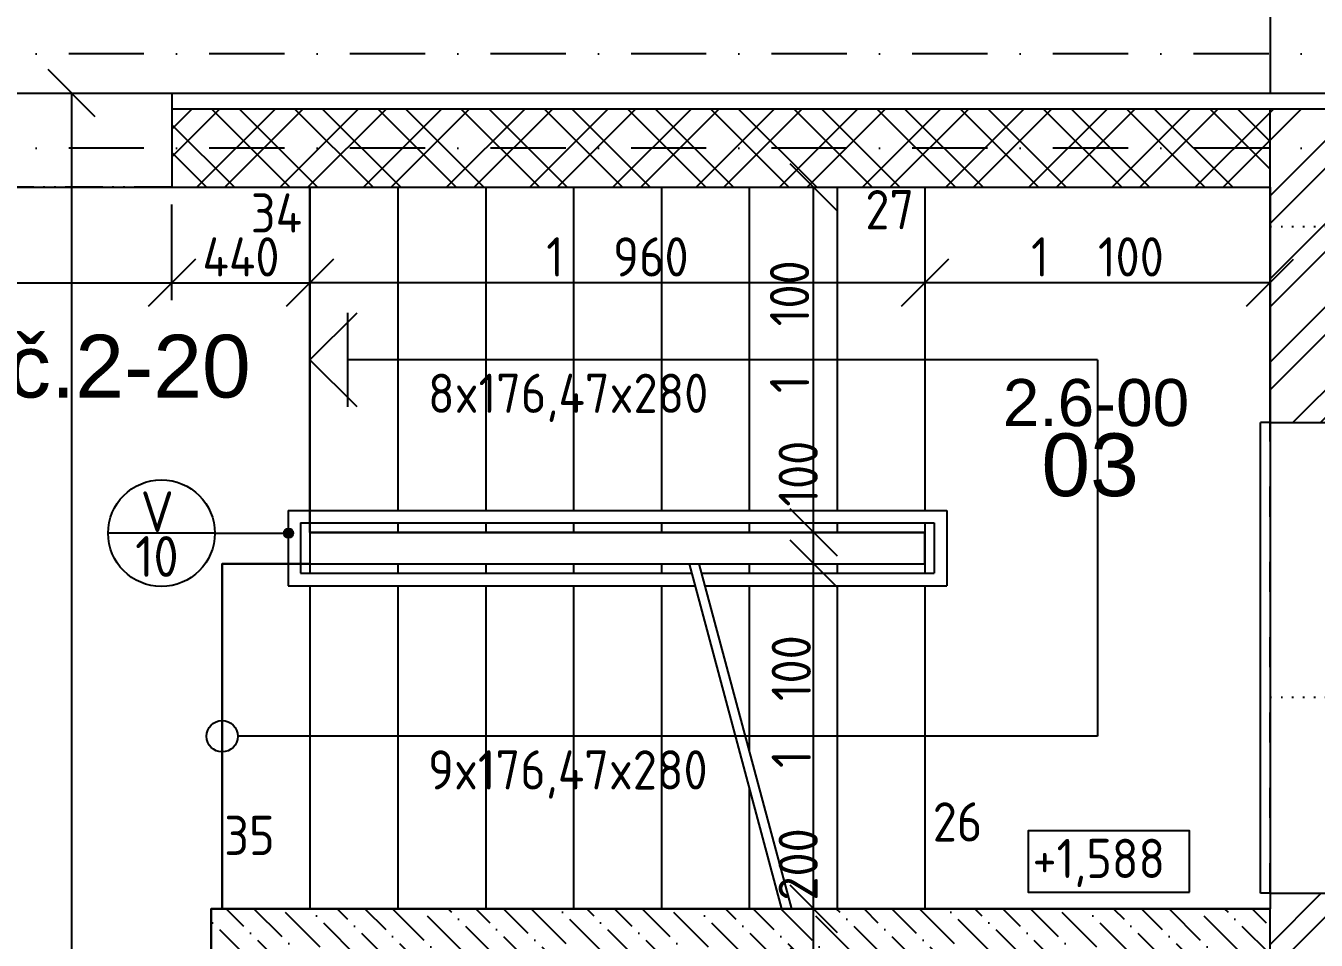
# Model space of a CAD drawing. Extents: x 4511820 to 5180432, y -1526536 to -944957.
# Drawn here: x 5036575 to 5040688, y -1228324 to -1225410 of the extents above; entities that cross this region are included whole.
import ezdxf

# ---------------------------------------------------------------- set-up
doc = ezdxf.new("R2010")
doc.units = 0
doc.header["$MEASUREMENT"] = 0
for name, pattern in [('ACAD_ISO03W100', [30, 12, -18]), ('ACAD_ISO07W100', [3.5, 0.5, -3]), ('ACAD_ISO12W100', [22, 12, -3, 0.5, -3, 0.5, -3]), ('BODKOCIARKOVANA_3', [5.6, 3, -1.3, 0, -1.3])]:
    doc.linetypes.add(name, pattern=pattern)
doc.layers.get('0').update_dxf_attribs({"linetype": 'CONTINUOUS'})
doc.layers.get('Defpoints').update_dxf_attribs({"color": 61, "linetype": 'CONTINUOUS'})
for name, color, linetype in [('KÓTY', 4, 'CONTINUOUS'), ('MÚRY', 1, 'CONTINUOUS'), ('osi', 253, 'CONTINUOUS'), ('Plochy', 41, 'CONTINUOUS'), ('POPIS', 7, 'CONTINUOUS'), ('POZEMOK', 7, 'CONTINUOUS'), ('TENKÁ', 7, 'CONTINUOUS'), ('ŠRAFY', 82, 'CONTINUOUS')]:
    doc.layers.add(name, color=color, linetype=linetype)
doc.styles.add('ARIAL', font='arial.ttf')
doc.styles.add('Style-Arial', font='arial.ttf')
doc.styles.add('STYLE1', font='isocp.shx')
doc.dimstyles.new('STANDARD-50', dxfattribs={"dimtxt": 125, "dimasz": 150, "dimexe": 10, "dimexo": 200, "dimgap": 20, "dimtad": 1, "dimdsep": 46, "dimlunit": 6, "dimtxsty": 'STYLE1', "dimblk1": 'OBLIQUE', "dimblk2": 'OBLIQUE', "dimsah": 1, "dimcen": 2.5, "dimse1": 1, "dimse2": 1, "dimadec": 0, "dimazin": 0, "dimtfac": 1, "dimtmove": 1, "dimatfit": 3, "dimldrblk": 'OBLIQUE', "dimfxl": 1, "dimtolj": 1, "dimtzin": 0, "dimarcsym": 0})
pattern_1 = [(45, (584112, 2493.08), (-132.5825215, 132.5825215), []), (45, (584200.39, 2493.08), (-132.5825215, 132.5825215), [])]

# ---------------------------------------------------------------- blocks, each defined once
blk = doc.blocks.new('_OBLIQUE')
at = {"color": 0, "linetype": 'ByBlock'}
blk.add_line((-0.5, -0.5), (0.5, 0.5), dxfattribs=at)
blk = doc.blocks.new('*D13829')
at = {"layer": 'Defpoints', "color": 0}
for p in [(5040541, -1225374.2), (5040541, -1225624.2), (5043687.5, -1225624.2)]:
    blk.add_point(p, dxfattribs=at)
at = {"layer": 'KÓTY', "color": 0, "lineweight": -2}
blk.add_line((5043687.5, -1225374.2), (5043687.5, -1225624.2), dxfattribs=at)
at = {"layer": 'KÓTY', "color": 0, "linetype": 'ByBlock', "lineweight": -2, "xscale": 150, "yscale": 150, "zscale": 150}
for p, rotation in [((5043687.5, -1225374.2), 90), ((5043687.5, -1225624.2), 270)]:
    blk.add_blockref('_OBLIQUE', p, dxfattribs=dict(at, rotation=rotation))
at = {"layer": 'KÓTY', "color": 0, "insert": (5043521.5, -1225422.5), "char_height": 125, "attachment_point": 5, "rotation": 90, "style": 'STYLE1'}
blk.add_mtext('\\A1;250', dxfattribs=at)
blk = doc.blocks.new('*D13830')
at = {"layer": 'Defpoints', "color": 0}
for p in [(5040541, -1225924.2), (5040541, -1232044.2), (5043687.5, -1232044.2)]:
    blk.add_point(p, dxfattribs=at)
at = {"layer": 'KÓTY', "color": 0, "lineweight": -2}
blk.add_line((5043687.5, -1225924.2), (5043687.5, -1232044.2), dxfattribs=at)
at = {"layer": 'KÓTY', "color": 0, "linetype": 'ByBlock', "lineweight": -2, "xscale": 150, "yscale": 150, "zscale": 150}
for p, rotation in [((5043687.5, -1225924.2), 90), ((5043687.5, -1232044.2), 270)]:
    blk.add_blockref('_OBLIQUE', p, dxfattribs=dict(at, rotation=rotation))
at = {"layer": 'KÓTY', "color": 0, "insert": (5043605, -1228984.2), "char_height": 125, "attachment_point": 5, "rotation": 90, "style": 'STYLE1'}
blk.add_mtext('\\A1;6ﾠ120', dxfattribs=at)
blk = doc.blocks.new('*D13831')
at = {"layer": 'Defpoints', "color": 0}
for p in [(5040541, -1225674.2), (5043687.5, -1225674.2), (5040541, -1225924.2)]:
    blk.add_point(p, dxfattribs=at)
at = {"layer": 'KÓTY', "color": 0, "lineweight": -2}
blk.add_line((5043687.5, -1225924.2), (5043687.5, -1225674.2), dxfattribs=at)
at = {"layer": 'KÓTY', "color": 0, "linetype": 'ByBlock', "lineweight": -2, "xscale": 150, "yscale": 150, "zscale": 150}
for p, rotation in [((5043687.5, -1225674.2), 90), ((5043687.5, -1225924.2), 270)]:
    blk.add_blockref('_OBLIQUE', p, dxfattribs=dict(at, rotation=rotation))
at = {"layer": 'KÓTY', "color": 0, "insert": (5043533.5, -1225788), "char_height": 125, "attachment_point": 5, "rotation": 90, "style": 'STYLE1'}
blk.add_mtext('\\A1;250', dxfattribs=at)
blk = doc.blocks.new('*D30611')
at = {"layer": 'Defpoints', "color": 0}
for p in [(5039086.2, -1228224.2), (5039086.2, -1228224.2), (5039086.2, -1228424.2)]:
    blk.add_point(p, dxfattribs=at)
at = {"layer": 'KÓTY', "color": 0, "lineweight": -2}
blk.add_line((5039086.2, -1228424.2), (5039086.2, -1228224.2), dxfattribs=at)
at = {"layer": 'KÓTY', "color": 0, "linetype": 'ByBlock', "lineweight": -2, "xscale": 150, "yscale": 150, "zscale": 150}
for p, rotation in [((5039086.2, -1228224.2), 90), ((5039086.2, -1228424.2), 270)]:
    blk.add_blockref('_OBLIQUE', p, dxfattribs=dict(at, rotation=rotation))
at = {"layer": 'KÓTY', "color": 0, "insert": (5039037.2, -1228082.7), "char_height": 125, "attachment_point": 5, "rotation": 90, "style": 'STYLE1'}
blk.add_mtext('\\A1;200', dxfattribs=at)
blk = doc.blocks.new('*D30612')
at = {"layer": 'Defpoints', "color": 0}
for p in [(5039086.2, -1227124.2), (5039285.5, -1227124.2), (5039285.5, -1228224.2)]:
    blk.add_point(p, dxfattribs=at)
at = {"layer": 'KÓTY', "color": 0, "lineweight": -2}
blk.add_line((5039086.2, -1228224.2), (5039086.2, -1227124.2), dxfattribs=at)
at = {"layer": 'KÓTY', "color": 0, "linetype": 'ByBlock', "lineweight": -2, "xscale": 150, "yscale": 150, "zscale": 150}
for p, rotation in [((5039086.2, -1227124.2), 90), ((5039086.2, -1228224.2), 270)]:
    blk.add_blockref('_OBLIQUE', p, dxfattribs=dict(at, rotation=rotation))
at = {"layer": 'KÓTY', "color": 0, "insert": (5039015.1, -1227563.7), "char_height": 125, "attachment_point": 5, "rotation": 90, "style": 'STYLE1'}
blk.add_mtext('\\A1;1ﾠ100', dxfattribs=at)
blk = doc.blocks.new('*D30613')
at = {"layer": 'Defpoints', "color": 0}
for p in [(5039086.2, -1227024.2), (5039565.5, -1227024.2), (5039565.5, -1227124.2)]:
    blk.add_point(p, dxfattribs=at)
at = {"layer": 'KÓTY', "color": 0, "lineweight": -2}
blk.add_line((5039086.2, -1227124.2), (5039086.2, -1227024.2), dxfattribs=at)
at = {"layer": 'KÓTY', "color": 0, "linetype": 'ByBlock', "lineweight": -2, "xscale": 150, "yscale": 150, "zscale": 150}
for p, rotation in [((5039086.2, -1227024.2), 90), ((5039086.2, -1227124.2), 270)]:
    blk.add_blockref('_OBLIQUE', p, dxfattribs=dict(at, rotation=rotation))
at = {"layer": 'KÓTY', "color": 0, "insert": (5039037.2, -1226837.2), "char_height": 125, "attachment_point": 5, "rotation": 90, "style": 'STYLE1'}
blk.add_mtext('\\A1;100', dxfattribs=at)
blk = doc.blocks.new('*D30614')
at = {"layer": 'Defpoints', "color": 0}
for p in [(5039086.2, -1225924.2), (5039086.2, -1225924.2), (5039086.2, -1227024.2)]:
    blk.add_point(p, dxfattribs=at)
at = {"layer": 'KÓTY', "color": 0, "lineweight": -2}
blk.add_line((5039086.2, -1227024.2), (5039086.2, -1225924.2), dxfattribs=at)
at = {"layer": 'KÓTY', "color": 0, "linetype": 'ByBlock', "lineweight": -2, "xscale": 150, "yscale": 150, "zscale": 150}
for p, rotation in [((5039086.2, -1225924.2), 90), ((5039086.2, -1227024.2), 270)]:
    blk.add_blockref('_OBLIQUE', p, dxfattribs=dict(at, rotation=rotation))
at = {"layer": 'KÓTY', "color": 0, "insert": (5039009.6, -1226368.7), "char_height": 125, "attachment_point": 5, "rotation": 90, "style": 'STYLE1'}
blk.add_mtext('\\A1;1ﾠ100', dxfattribs=at)
blk = doc.blocks.new('*D30618')
at = {"layer": 'Defpoints', "color": 0}
for p in [(5037481, -1226062.7), (5039441, -1226062.7), (5037481, -1226228.7)]:
    blk.add_point(p, dxfattribs=at)
at = {"layer": 'KÓTY', "color": 0, "lineweight": -2}
blk.add_line((5039441, -1226228.7), (5037481, -1226228.7), dxfattribs=at)
at = {"layer": 'KÓTY', "color": 0, "linetype": 'ByBlock', "lineweight": -2, "xscale": 150, "yscale": 150, "zscale": 150, "rotation": 180}
blk.add_blockref('_OBLIQUE', (5037481, -1226228.7), dxfattribs=at)
at = {"layer": 'KÓTY', "color": 0, "linetype": 'ByBlock', "lineweight": -2, "xscale": 150, "yscale": 150, "zscale": 150}
blk.add_blockref('_OBLIQUE', (5039441, -1226228.7), dxfattribs=at)
at = {"layer": 'KÓTY', "color": 0, "insert": (5038461, -1226146.2), "char_height": 125, "attachment_point": 5, "style": 'STYLE1'}
blk.add_mtext('\\A1;1ﾠ960', dxfattribs=at)
blk = doc.blocks.new('*D30619')
at = {"layer": 'Defpoints', "color": 0}
for p in [(5039441, -1226062.7), (5040541, -1226062.7), (5039441, -1226228.7)]:
    blk.add_point(p, dxfattribs=at)
at = {"layer": 'KÓTY', "color": 0, "lineweight": -2}
blk.add_line((5040541, -1226228.7), (5039441, -1226228.7), dxfattribs=at)
at = {"layer": 'KÓTY', "color": 0, "linetype": 'ByBlock', "lineweight": -2, "xscale": 150, "yscale": 150, "zscale": 150, "rotation": 180}
blk.add_blockref('_OBLIQUE', (5039441, -1226228.7), dxfattribs=at)
at = {"layer": 'KÓTY', "color": 0, "linetype": 'ByBlock', "lineweight": -2, "xscale": 150, "yscale": 150, "zscale": 150}
blk.add_blockref('_OBLIQUE', (5040541, -1226228.7), dxfattribs=at)
at = {"layer": 'KÓTY', "color": 0, "insert": (5039991, -1226146.2), "char_height": 125, "attachment_point": 5, "style": 'STYLE1'}
blk.add_mtext('\\A1;1ﾠ100', dxfattribs=at)
blk = doc.blocks.new('*D31408')
at = {"layer": 'Defpoints', "color": 0}
for p in [(5035536, -1225924.2), (5037041, -1225924.2), (5037041, -1226228.7)]:
    blk.add_point(p, dxfattribs=at)
at = {"layer": 'KÓTY', "color": 0, "lineweight": -2}
blk.add_line((5035536, -1226228.7), (5037041, -1226228.7), dxfattribs=at)
at = {"layer": 'KÓTY', "color": 0, "linetype": 'ByBlock', "lineweight": -2, "xscale": 150, "yscale": 150, "zscale": 150, "rotation": 180}
blk.add_blockref('_OBLIQUE', (5035536, -1226228.7), dxfattribs=at)
at = {"layer": 'KÓTY', "color": 0, "linetype": 'ByBlock', "lineweight": -2, "xscale": 150, "yscale": 150, "zscale": 150}
blk.add_blockref('_OBLIQUE', (5037041, -1226228.7), dxfattribs=at)
at = {"layer": 'KÓTY', "color": 0, "insert": (5036288.5, -1226146.2), "char_height": 125, "attachment_point": 5, "style": 'STYLE1'}
blk.add_mtext('\\A1;1ﾠ505', dxfattribs=at)
blk = doc.blocks.new('*D31409')
at = {"layer": 'Defpoints', "color": 0}
for p in [(5037041, -1225924.2), (5037481, -1225924.2), (5037481, -1226228.7)]:
    blk.add_point(p, dxfattribs=at)
at = {"layer": 'KÓTY', "color": 0, "lineweight": -2}
blk.add_line((5037041, -1226228.7), (5037481, -1226228.7), dxfattribs=at)
at = {"layer": 'KÓTY', "color": 0, "linetype": 'ByBlock', "lineweight": -2, "xscale": 150, "yscale": 150, "zscale": 150, "rotation": 180}
blk.add_blockref('_OBLIQUE', (5037041, -1226228.7), dxfattribs=at)
at = {"layer": 'KÓTY', "color": 0, "linetype": 'ByBlock', "lineweight": -2, "xscale": 150, "yscale": 150, "zscale": 150}
blk.add_blockref('_OBLIQUE', (5037481, -1226228.7), dxfattribs=at)
at = {"layer": 'KÓTY', "color": 0, "insert": (5037261, -1226146.2), "char_height": 125, "attachment_point": 5, "style": 'STYLE1'}
blk.add_mtext('\\A1;440', dxfattribs=at)
blk = doc.blocks.new('*D31414')
at = {"layer": 'Defpoints', "color": 0}
for p in [(5037041, -1225624.2), (5036721, -1232044.2), (5037016, -1232044.2)]:
    blk.add_point(p, dxfattribs=at)
at = {"layer": 'KÓTY', "color": 0, "lineweight": -2}
blk.add_line((5036721, -1225624.2), (5036721, -1232044.2), dxfattribs=at)
at = {"layer": 'KÓTY', "color": 0, "linetype": 'ByBlock', "lineweight": -2, "xscale": 150, "yscale": 150, "zscale": 150}
for p, rotation in [((5036721, -1225624.2), 90), ((5036721, -1232044.2), 270)]:
    blk.add_blockref('_OBLIQUE', p, dxfattribs=dict(at, rotation=rotation))
at = {"layer": 'KÓTY', "color": 0, "insert": (5036617.5, -1229224), "char_height": 125, "attachment_point": 5, "rotation": 90, "style": 'STYLE1'}
blk.add_mtext('\\A1;6ﾠ420', dxfattribs=at)

msp = doc.modelspace()

# ---------------------------------------------------------------- hatches: boundary and pattern name
at = {"layer": 'TENKÁ'}
h = msp.add_hatch(color=256, dxfattribs=at)
h.dxf.hatch_style = 1
h.paths.add_polyline_path([(5037397.652, -1227026.746, 2.41421356), (5037412.652, -1227011.746, 0.41421356)])
at = {"layer": 'ŠRAFY'}
h = msp.add_hatch(dxfattribs=at)
h.set_pattern_fill('ANSI32', color=256, scale=500)
h.set_pattern_definition(pattern_1)
h.paths.add_polyline_path([(5037041, -1225674.226), (5037041, -1225924.226), (5040541, -1225924.226), (5040541, -1225674.226)])
h = msp.add_hatch(dxfattribs=at)
h.set_pattern_fill('ANSI32', color=256, scale=500, angle=90)
h.set_pattern_definition([(135, (400449.4, -44587.94), (-132.5825215, -132.5825215), []), (135, (400449.4, -44499.55), (-132.5825215, -132.5825215), [])])
h.paths.add_polyline_path([(5037041, -1225674.226), (5037041, -1225924.226), (5040541, -1225924.226), (5040541, -1225674.226)])
h = msp.add_hatch(dxfattribs=at)
h.set_pattern_fill('ANSI32', color=256, scale=500)
h.set_pattern_definition(pattern_1)
h.paths.add_polyline_path([(5040921, -1226049.226), (5040921, -1225674.226), (5040541, -1225674.226), (5040541, -1225924.226), (5040541, -1226049.226)])
h = msp.add_hatch(dxfattribs=at)
h.set_pattern_fill('ANSI32', color=256, scale=500)
h.set_pattern_definition(pattern_1)
h.paths.add_polyline_path([(5040541, -1226049.226), (5040541, -1226674.226), (5040921, -1226674.226), (5040921, -1226049.226)])
h = msp.add_hatch(dxfattribs=at)
h.set_pattern_fill('ANSI32', color=256, scale=500)
h.set_pattern_definition(pattern_1)
h.paths.add_polyline_path([(5040921, -1228174.226), (5040851, -1228174.226), (5040541, -1228174.226), (5040541, -1228224.226), (5040541, -1228424.226), (5040541, -1230024.226), (5040541, -1230224.226), (5040541, -1230544.226), (5040851, -1230544.226), (5040921, -1230544.226)])
h = msp.add_hatch(dxfattribs=at)
h.set_pattern_fill('ANSI36', color=256, scale=500, angle=270)
h.set_pattern_definition([(315, (6498350.863, 3272786.464), (121.533978, -33.1456304), [156.25, -31.25, 0, -31.25])])
h.paths.add_polyline_path([(5038791, -1228444.226), (5038791, -1228424.226), (5039052, -1228424.226), (5039092, -1228424.226), (5040380, -1228424.226), (5040420, -1228424.226), (5040541, -1228424.226), (5040541, -1228224.226), (5039441, -1228224.226), (5039161, -1228224.226), (5038881, -1228224.226), (5038601, -1228224.226), (5038321, -1228224.226), (5038041, -1228224.226), (5037761, -1228224.226), (5037481, -1228224.226), (5037201, -1228224.226), (5037166, -1228224.226), (5037166, -1228424.226), (5038591, -1228424.226), (5038591, -1228894.226), (5038791, -1228894.226)])

# ---------------------------------------------------------------- linework, layer by layer
at = {"layer": 'KÓTY'}
msp.add_line((5037041, -1226283.726), (5037041, -1225979.226), dxfattribs=at)
at = {"layer": 'MÚRY'}
for p, q in [((5036491, -1225624.226), (5037041, -1225624.226)), ((5037041, -1225624.226), (5037041, -1225924.226)), ((5037041, -1225924.226), (5040541, -1225924.226)), ((5040541, -1226674.226), (5040541, -1225924.226)), ((5040541, -1226674.226), (5041081, -1226674.226)), ((5040541, -1228174.226), (5041081, -1228174.226)), ((5040541, -1228174.226), (5040541, -1228224.226)), ((5037166, -1228224.226), (5040541, -1228224.226)), ((5037166, -1228424.226), (5037166, -1228224.226))]:
    msp.add_line(p, q, dxfattribs=at)
at = {"layer": 'osi', "linetype": 'BODKOCIARKOVANA_3', "ltscale": 80}
for p, q in [((5041881, -1225499.226), (4978211, -1225499.226)), ((5041881, -1225799.226), (4978211, -1225799.226))]:
    msp.add_line(p, q, dxfattribs=at)
at = {"layer": 'Plochy'}
for points in [[(5035541, -1225924.226), (5037481, -1225924.226), (5037481, -1227124.226), (5037201, -1227124.226), (5037201, -1228224.226), (5037166, -1228224.226), (5037166, -1228424.226), (5038591, -1228424.226), (5038591, -1230224.226), (5040541, -1230224.226), (5040541, -1232044.226), (5036466, -1232044.226), (5036466, -1231459.226), (5035536, -1231459.226)], [(5040541, -1225924.226), (5040541, -1228224.226), (5037201, -1228224.226), (5037201, -1227124.226), (5039441, -1227124.226), (5039441, -1227024.226), (5037481, -1227024.226), (5037481, -1225924.226)]]:
    msp.add_lwpolyline(points, close=True, dxfattribs=at)
at = {"layer": 'POZEMOK'}
for p, q in [((5037481, -1226474.226), (5037631, -1226324.226)), ((5037481, -1226474.226), (5037631, -1226324.226)), ((5037601, -1226324.226), (5037601, -1226624.226)), ((5037601, -1226324.226), (5037601, -1226624.226)), ((5037631, -1226624.226), (5037481, -1226474.226)), ((5037631, -1226624.226), (5037481, -1226474.226)), ((5039991, -1226474.226), (5037601, -1226474.226)), ((5039991, -1226474.226), (5037601, -1226474.226)), ((5039991, -1226474.226), (5039991, -1227674.226)), ((5039991, -1226474.226), (5039991, -1227674.226)), ((5037411, -1226954.226), (5039511, -1226954.226)), ((5037411, -1226954.226), (5037411, -1227194.226)), ((5039511, -1226954.226), (5039511, -1227194.226)), ((5037451, -1226994.226), (5039471, -1226994.226)), ((5037451, -1226994.226), (5037451, -1227154.226)), ((5039471, -1226994.226), (5039471, -1227154.226)), ((5038689.637, -1227124.226), (5038984.381, -1228224.226)), ((5038720.695, -1227124.226), (5039015.439, -1228224.226)), ((5037451, -1227154.226), (5038697.675, -1227154.226)), ((5038728.734, -1227154.226), (5039471, -1227154.226)), ((5037411, -1227194.226), (5038708.393, -1227194.226)), ((5038739.452, -1227194.226), (5039511, -1227194.226)), ((5039991, -1227674.226), (5037251, -1227674.226)), ((5039991, -1227674.226), (5037481, -1227674.226))]:
    msp.add_line(p, q, dxfattribs=at)
msp.add_circle((5037201, -1227674.226), 50, dxfattribs=at)
at = {"layer": 'TENKÁ'}
for p, q in [((5040541, -1225374.226), (5040541, -1225624.226)), ((5037041, -1225624.226), (5041081, -1225624.226)), ((5037041, -1225674.226), (5041081, -1225674.226)), ((5040541, -1225924.226), (5040541, -1225674.226)), ((5037481, -1225924.226), (5037481, -1226954.226)), ((5037761, -1225924.226), (5037761, -1226954.226)), ((5038041, -1225924.226), (5038041, -1226954.226)), ((5038321, -1225924.226), (5038321, -1226954.226)), ((5038601, -1225924.226), (5038601, -1226954.226)), ((5038881, -1225924.226), (5038881, -1226954.226)), ((5039161, -1225924.226), (5039161, -1226954.226)), ((5039441, -1225924.226), (5039441, -1226954.226)), ((5037481, -1226994.226), (5037481, -1227124.226)), ((5037761, -1226994.226), (5037761, -1227024.226)), ((5038041, -1226994.226), (5038041, -1227024.226)), ((5038321, -1226994.226), (5038321, -1227024.226)), ((5038601, -1226994.226), (5038601, -1227024.226)), ((5038881, -1226994.226), (5038881, -1227024.226)), ((5039161, -1226994.226), (5039161, -1227024.226)), ((5039441, -1226994.226), (5039441, -1227154.226)), ((5037177.597, -1227026.746), (5037412.652, -1227026.746)), ((5037481, -1227024.226), (5039441, -1227024.226)), ((5037201, -1227124.226), (5037411, -1227124.226)), ((5037201, -1227124.226), (5037201, -1228224.226)), ((5037201, -1227124.226), (5037201, -1228224.226)), ((5037451, -1227124.226), (5039441, -1227124.226)), ((5037481, -1227124.226), (5037481, -1227154.226)), ((5037481, -1227124.226), (5037481, -1227154.226)), ((5037761, -1227124.226), (5037761, -1227154.226)), ((5038041, -1227124.226), (5038041, -1227154.226)), ((5038321, -1227124.226), (5038321, -1227154.226)), ((5038601, -1227124.226), (5038601, -1227154.226)), ((5038881, -1227124.226), (5038881, -1227154.226)), ((5039161, -1227124.226), (5039161, -1227154.226)), ((5037481, -1227194.226), (5037481, -1228224.226)), ((5037481, -1227194.226), (5037481, -1228224.226)), ((5037761, -1227194.226), (5037761, -1228224.226)), ((5038041, -1227194.226), (5038041, -1228224.226)), ((5038321, -1227194.226), (5038321, -1228224.226)), ((5038601, -1227194.226), (5038601, -1228224.226)), ((5038881, -1227194.226), (5038881, -1227722.492)), ((5039161, -1227194.226), (5039161, -1228224.226)), ((5039441, -1227194.226), (5039441, -1228224.226)), ((5038881, -1227838.403), (5038881, -1228224.226)), ((5040541, -1228424.226), (5040541, -1228224.226))]:
    msp.add_line(p, q, dxfattribs=at)
at = {"layer": 'TENKÁ', "linetype": 'ACAD_ISO12W100', "ltscale": 10}
msp.add_line((5037041, -1225924.226), (5035541, -1225924.226), dxfattribs=at)
at = {"layer": 'TENKÁ', "linetype": 'ACAD_ISO07W100', "ltscale": 10}
for p, q in [((5040541, -1226049.226), (5041081, -1226049.226)), ((5040541, -1227549.226), (5041081, -1227549.226))]:
    msp.add_line(p, q, dxfattribs=at)
at = {"layer": 'TENKÁ', "ltscale": 0.25}
for p, q in [((5040511, -1228174.226), (5040511, -1226674.226)), ((5040541, -1226674.226), (5040511, -1226674.226)), ((5037177.597, -1227026.746), (5036837.597, -1227026.746)), ((5040541, -1228174.226), (5040511, -1228174.226))]:
    msp.add_line(p, q, dxfattribs=at)
at = {"layer": 'TENKÁ', "linetype": 'ACAD_ISO03W100', "ltscale": 8}
msp.add_line((5040541, -1228174.226), (5040541, -1226674.226), dxfattribs=at)
at = {"layer": 'TENKÁ', "ltscale": 0.25}
msp.add_lwpolyline([(5040284.469, -1228171.42), (5040284.469, -1227975.17), (5039769.837, -1227975.17), (5039769.837, -1228171.42)], close=True, dxfattribs=at)
msp.add_circle((5037007.597, -1227026.746), 170, dxfattribs=at)
at = {"layer": 'TENKÁ'}
msp.add_circle((5037412.652, -1227026.746), 15, dxfattribs=at)

# ---------------------------------------------------------------- texts
at = {"layer": 'POPIS', "color": 63, "ltscale": 0.25, "style": 'Style-Arial'}
msp.add_text('byt č.2-20', height=200, dxfattribs=at).set_placement((5036065.389, -1226594.408))
at = {"layer": 'POPIS', "lineweight": 40, "ltscale": 0.25, "style": 'ARIAL'}
for s, height, p in [('2.6-00', 150, (5039689.269, -1226685.496)), ('03', 200, (5039812.269, -1226908.805))]:
    msp.add_text(s, height=height, dxfattribs=at).set_placement(p)
at = {"layer": 'TENKÁ', "ltscale": 0.25, "style": 'STYLE1'}
for s, p in [('27', (5039251.174, -1226058.043)), ('34', (5037292.492, -1226068.709)), ('26', (5039466.021, -1228009.709)), ('35', (5037207.756, -1228052.709)), ('+1,588', (5039784.227, -1228126.119))]:
    msp.add_text(s, height=125, dxfattribs=at).set_placement(p)
at = {"layer": 'TENKÁ', "linetype": 'Continuous', "style": 'STYLE1'}
for s, p in [('8x176,47x280', (5037857.259, -1226643.388)), ('9x176,47x280', (5037857.259, -1227843.888))]:
    msp.add_text(s, height=125, dxfattribs=at).set_placement(p)
at = {"layer": 'TENKÁ', "style": 'STYLE1'}
for s, p in [('V', (5036941.567, -1227023.246)), ('10', (5036923.817, -1227166.132))]:
    msp.add_text(s, height=130, dxfattribs=at).set_placement(p)

# ---------------------------------------------------------------- dimensions: what is measured, and where the dimension line sits
at = {"layer": 'KÓTY'}
for base, p1, p2, picture, middle in [((5043687.5, -1225624.226), (5040541, -1225374.226), (5040541, -1225624.226), '*D13829', (5043604, -1225422.535)), ((5036721, -1232044.226), (5037041, -1225624.226), (5037016, -1232044.226), '*D31414', (5036700, -1229224.035)), ((5043687.5, -1225674.226), (5040541, -1225924.226), (5040541, -1225674.226), '*D13831', (5043616, -1225788.035))]:
    dim = msp.add_linear_dim(base=base, p1=p1, p2=p2, angle=90, dimstyle='STANDARD-50', dxfattribs=at)
    dim.commit()
    dim.dimension.update_dxf_attribs({"geometry": picture, "text_midpoint": middle, "dimtype": 160})
for base, p1, p2, picture, middle in [((5039086.191, -1225924.226), (5039086.191, -1227024.226), (5039086.191, -1225924.226), '*D30614', (5039092.191, -1226368.726)), ((5039086.191, -1227024.226), (5039565.5, -1227124.226), (5039565.5, -1227024.226), '*D30613', (5039119.691, -1226837.226)), ((5039086.191, -1227124.226), (5039285.5, -1228224.226), (5039285.5, -1227124.226), '*D30612', (5039097.691, -1227563.726)), ((5039086.191, -1228224.226), (5039086.191, -1228424.226), (5039086.191, -1228224.226), '*D30611', (5039119.691, -1228082.726))]:
    dim = msp.add_linear_dim(base=base, p1=p1, p2=p2, angle=270, dimstyle='STANDARD-50', override={"dimtxsty": 'STYLE1', "dimldrblk": 'OBLIQUE'}, dxfattribs=at)
    dim.commit()
    dim.dimension.update_dxf_attribs({"geometry": picture, "text_midpoint": middle, "dimtype": 160})
dim = msp.add_linear_dim(base=(5043687.5, -1232044.226), p1=(5040541, -1225924.226), p2=(5040541, -1232044.226), angle=90, dimstyle='STANDARD-50', dxfattribs=at)
dim.commit()
dim.dimension.update_dxf_attribs({"geometry": '*D13830', "text_midpoint": (5043604.957, -1228984.226)})
for base, p1, p2, picture, middle in [((5037041, -1226228.726), (5035536, -1225924.226), (5037041, -1225924.226), '*D31408', (5036288.5, -1226146.183)), ((5037481, -1226228.726), (5037041, -1225924.226), (5037481, -1225924.226), '*D31409', (5037261, -1226146.226)), ((5037481, -1226228.726), (5039441, -1226062.726), (5037481, -1226062.726), '*D30618', (5038461, -1226146.183)), ((5039441, -1226228.726), (5040541, -1226062.726), (5039441, -1226062.726), '*D30619', (5039991, -1226146.183))]:
    dim = msp.add_linear_dim(base=base, p1=p1, p2=p2, dimstyle='STANDARD-50', dxfattribs=at)
    dim.commit()
    dim.dimension.update_dxf_attribs({"geometry": picture, "text_midpoint": middle})

doc.saveas('drawing.dxf')
